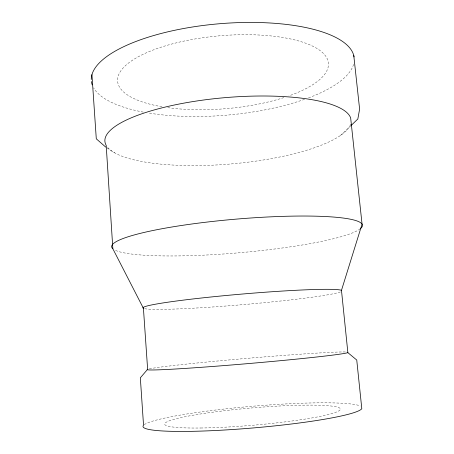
<?xml version="1.0" encoding="UTF-8"?>
<svg xmlns="http://www.w3.org/2000/svg" width="454" height="454" viewBox="0 0 454 454"><rect width="100%" height="100%" fill="white"/><g stroke="black" fill="none" stroke-linecap="round" stroke-linejoin="round"><path stroke-width="0.34" stroke-dasharray="2.27 1.7" d="M350.806 125.781L340.341 135.581M106.968 147.902L114.652 152.856M340.369 291.945A99.897 5.306 -4.9 0 1 241.188 304.787A99.897 5.306 -4.9 0 1 144.156 308.584M360.283 228.754A125.832 16.883 -4.9 0 1 239.02 252.782A125.832 16.883 -4.9 0 1 114.607 249.955M350.67 124.112A123.573 33.284 -4.9 0 1 234.372 163.65A123.573 33.284 -4.9 0 1 107.201 146.863M161.942 106.741A105.788 36.57 -4.9 0 1 143.055 54.332A105.788 36.57 -4.9 0 1 298.846 41.013A105.788 36.57 -4.9 0 1 288.954 95.879M283.852 97.599A105.788 36.57 -4.9 0 1 167.475 107.598M149.36 368.841A100.936 2.656 -4.9 0 1 249.836 358.121A100.936 2.656 -4.9 0 1 346.935 352.026M353.581 64.366A131.932 45.843 -4.9 0 1 307.994 98.087M304.583 99.324A131.932 45.843 -4.9 0 1 147.987 112.938M143.339 112.115A131.932 45.843 -4.9 0 1 93.615 87.86M144.247 424.689A109.959 10.839 -4.9 0 1 250.693 406.404A109.959 10.839 -4.9 0 1 360.283 405.984M200.764 428.003A88.218 8.666 -4.9 0 0 339.933 410.076A88.218 8.666 -4.9 0 0 216.893 411.653A88.218 8.666 -4.9 0 0 200.764 428.003"/><path stroke-width="0.68" d="M341.476 290.333L362.059 224.174L350.67 118A123.573 33.284 -4.9 0 0 213.414 98.802A123.573 33.284 -4.9 0 0 106.191 145.354L112.853 248.781L143.43 308.34L147.629 369.295L140.331 377.813L143.543 425.307A109.959 10.839 -4.9 0 0 242.907 428.78A109.959 10.839 -4.9 0 0 361.804 408.696L356.748 360.033L347.866 352.644L341.476 290.333A99.897 5.306 -4.9 0 0 232.408 294.913A99.897 5.306 -4.9 0 0 143.43 308.34M351.311 125.293L357.843 118.993L359.613 109.102L353.779 55.581M105.788 147.141L96.288 138.816L91.941 74.655M112.853 248.781A125.832 16.883 -4.9 0 1 240.041 218.805A125.832 16.883 -4.9 0 1 360.283 228.754M347.866 352.644A100.936 2.656 -4.9 0 1 238.265 364.431A100.936 2.656 -4.9 0 1 147.629 369.295M92.213 84.836A131.932 45.843 -4.9 0 1 91.407 81.538M91.26 79.507A131.932 45.843 -4.9 0 1 218.771 23.801A131.932 45.843 -4.9 0 1 354.063 56.915"/></g></svg>
